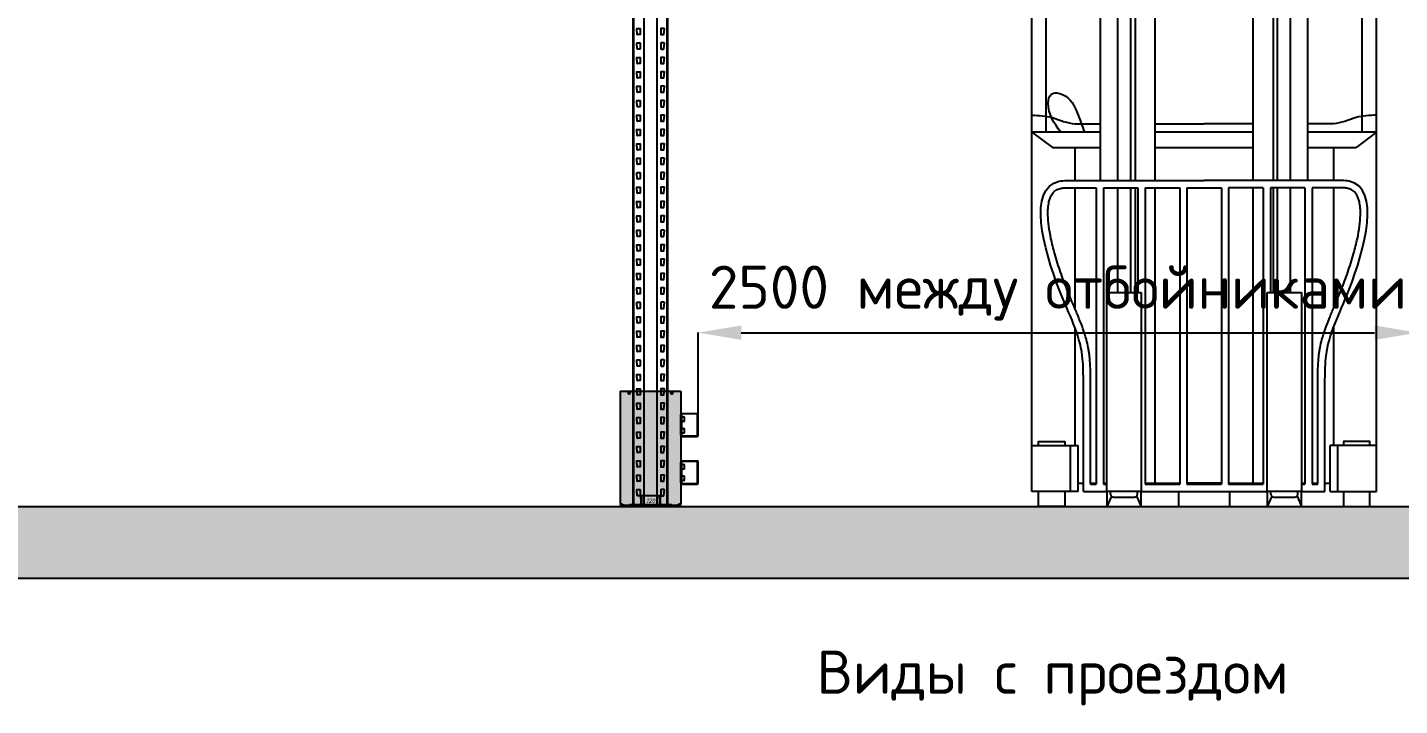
# Model space of a CAD drawing. Header units: millimetres. Extents: x 2140 to 223837, y 2113 to 170313.
# Drawn here: x 202024 to 206791, y 109031 to 111384 of the extents above; entities that cross this region are included whole.
import ezdxf

# ---------------------------------------------------------------- set-up
doc = ezdxf.new("R2010")
doc.units = ezdxf.units.MM
for name, color, linetype in [('0_ANNOT_Dimensions', 7, 'Continuous'), ('2.Стойка', 7, 'Continuous'), ('Сетка def', 7, 'Continuous')]:
    doc.layers.add(name, color=color, linetype=linetype)
doc.layers.add('37.Паллеты', color=32, linetype='Continuous', lineweight=0)
doc.layers.add('_Размеры', color=7, linetype='Continuous', lineweight=9)
doc.styles.get("Standard").update_dxf_attribs({"font": 'isocpeur.ttf'})
doc.styles.add('Курсив', font='isocpeui.ttf')
doc.dimstyles.new('150', dxfattribs={"dimtxt": 150, "dimasz": 150, "dimexe": 1, "dimexo": 10, "dimgap": 40, "dimtad": 1, "dimdec": 0, "dimzin": 0, "dimdsep": 46, "dimtxsty": 'Standard', "dimcen": 0.09, "dimadec": 0, "dimazin": 0, "dimtfac": 1, "dimtdec": 0, "dimtofl": 0, "dimtmove": 0, "dimatfit": 3, "dimfxl": 1, "dimtolj": 1, "dimtzin": 0, "dimarcsym": 0})
doc.dimstyles.new('Рзм блок', dxfattribs={"dimtxt": 40, "dimasz": 80, "dimexe": 0.18, "dimexo": 0, "dimgap": 5, "dimtad": 1, "dimtoh": 1, "dimdec": 0, "dimzin": 0, "dimdsep": 46, "dimtxsty": 'Курсив', "dimblk": 'NONE', "dimcen": 0.09, "dimse1": 1, "dimse2": 1, "dimsd1": 1, "dimsd2": 1, "dimadec": 0, "dimazin": 0, "dimtfac": 1, "dimtdec": 0, "dimtofl": 0, "dimtmove": 0, "dimatfit": 2, "dimldrblk": 'NONE', "dimfxl": 0.18, "dimtolj": 1, "dimtzin": 0, "dimarcsym": 0})

# ---------------------------------------------------------------- blocks, each defined once
blk = doc.blocks.new('*U1210')
at = {"linetype": 'ByBlock', "ltscale": 300}
h = blk.add_hatch(dxfattribs=at)
h.set_pattern_fill('AR-SAND', color=256, scale=50, style=0)
h.set_pattern_definition([(37.5, (-941512.64, 840980.66), (-3.149668, 96.3411885), [0, -76, 0, -85, 0, -81.25]), (7.5, (-941512.64, 840980.66), (88.488835, 141.107303), [0, -41, 0, -68.5, 0, -26.25]), (327.5, (-941574.14, 840980.66), (155.707093, 0.2829527), [0, -25, 0, -90, 0, -117.5]), (317.5, (-941574.14, 840980.66), (150.30633, 43.883778), [0, -12.5, 0, -59, 0, -67.5])])
h.paths.add_polyline_path([(0, 0), (35715.7, 0), (35715.7, -250), (0, -250)])
blk.add_lwpolyline([(0, 0), (35715.7, 0), (35715.7, -250), (0, -250)], close=True, dxfattribs=at)
blk = doc.blocks.new('*D492')
at = {"layer": 'Defpoints', "color": 0, "linetype": 'ByBlock', "transparency": 16777216}
for p in [(-120, 12200), (0, 12200), (0, 0)]:
    blk.add_point(p, dxfattribs=at)
at = {"color": 0, "linetype": 'ByBlock', "transparency": 16777216, "insert": (-132.5, 12150), "char_height": 15, "attachment_point": 5, "rotation": 90, "style": 'Курсив'}
blk.add_mtext('\\A1;12200', dxfattribs=at)
blk = doc.blocks.new('_None')
blk = doc.blocks.new('*D493')
at = {"layer": 'Defpoints', "color": 0, "linetype": 'ByBlock', "transparency": 16777216}
for p in [(-120, 0), (-120, 0), (0, 0)]:
    blk.add_point(p, dxfattribs=at)
at = {"color": 0, "linetype": 'ByBlock', "transparency": 16777216, "insert": (-60, 12.5), "char_height": 15, "attachment_point": 5, "style": 'Курсив'}
blk.add_mtext('\\A1;120', dxfattribs=at)
blk = doc.blocks.new('*U1025')
h = blk.add_hatch(color=0)
h.dxf.hatch_style = 1
h.paths.add_polyline_path([(-105, 400), (-97, 400), (97, 400), (105, 400), (105, 8), (97, 8), (97, 4), (92, 4), (-92, 4), (-97, 4), (-97, 8), (-105, 8)])
h.paths.add_polyline_path([(77.5, 393, 1), (70.5, 393, 1)], flags=16)
h.paths.add_polyline_path([(-70.5, 393, 1), (-77.5, 393, 1)], flags=16)
h.paths.add_polyline_path([(-105, 8), (-101, 8, 0.414214), (-97, 4), (-92, 4), (92, 4), (97, 4, 0.414214), (101, 8), (105, 8, -0.414214), (97, 0), (92, 0), (-92, 0), (-97, 0, -0.414214)])
h = blk.add_hatch(color=0)
h.dxf.hatch_style = 1
h.paths.add_polyline_path([(105, 318.5, -0.414214), (109, 322.5), (161, 322.5, -0.414214), (165, 318.5), (165, 246.5, -0.414214), (161, 242.5), (109, 242.5, -0.414214), (105, 246.5)])
h.paths.add_polyline_path([(107, 246.5, 0.414214), (109, 244.5), (161, 244.5, 0.414214), (163, 246.5), (163, 318.5, 0.414214), (161, 320.5), (109, 320.5, 0.414214), (107, 318.5)], flags=16)
h = blk.add_hatch(color=0)
h.dxf.hatch_style = 1
h.paths.add_polyline_path([(105, 153.5, -0.414214), (109, 157.5), (161, 157.5, -0.414214), (165, 153.5), (165, 81.5, -0.414214), (161, 77.5), (109, 77.5, -0.414214), (105, 81.5)])
h.paths.add_polyline_path([(107, 81.5, 0.414214), (109, 79.5), (161, 79.5, 0.414214), (163, 81.5), (163, 153.5, 0.414214), (161, 155.5), (109, 155.5, 0.414214), (107, 153.5)], flags=16)
at = {"color": 18, "linetype": 'Continuous', "lineweight": 25, "true_color": 0x000000}
for p, q in [((-105, 400), (-97, 400)), ((-105, 400), (-105, 8)), ((-97, 400), (97, 400)), ((97, 400), (105, 400)), ((105, 400), (105, 8)), ((105, 246.5), (105, 318.5)), ((107, 318.5), (107, 246.5)), ((107, 310.5), (116, 310.5)), ((116, 294.5), (107, 294.5)), ((109, 322.5), (161, 322.5)), ((161, 320.5), (109, 320.5)), ((117, 309.5), (117, 302.5)), ((117, 302.5), (117, 295.5)), ((163, 246.5), (163, 318.5)), ((165, 246.5), (165, 318.5)), ((107, 270.5), (116, 270.5)), ((116, 254.5), (107, 254.5)), ((109, 244.5), (161, 244.5)), ((109, 242.5), (161, 242.5)), ((117, 269.5), (117, 262.5)), ((117, 262.5), (117, 255.5)), ((105, 81.5), (105, 153.5)), ((107, 153.5), (107, 81.5)), ((107, 145.5), (116, 145.5)), ((109, 157.5), (161, 157.5)), ((161, 155.5), (109, 155.5)), ((117, 144.5), (117, 130.5)), ((163, 81.5), (163, 153.5)), ((165, 81.5), (165, 153.5)), ((116, 129.5), (107, 129.5)), ((107, 105.5), (116, 105.5)), ((117, 104.5), (117, 97.5)), ((117, 97.5), (117, 90.5)), ((116, 89.5), (107, 89.5)), ((109, 79.5), (161, 79.5)), ((109, 77.5), (161, 77.5)), ((-97, 8), (-105, 8)), ((-97, 4), (-97, 8)), ((-92, 4), (-97, 4)), ((-97, 0), (-92, 0)), ((-92, 4), (92, 4)), ((-92, 0), (92, 0)), ((97, 4), (92, 4)), ((92, 0), (97, 0)), ((97, 8), (97, 4)), ((105, 8), (97, 8))]:
    blk.add_line(p, q, dxfattribs=at)
for centre in [(-74, 393), (74, 393)]:
    blk.add_circle(centre, 3.5, dxfattribs=at)
for centre, radius, start, end in [((109, 318.5), 4, 90, 180), ((109, 318.5), 2, 90, 180), ((116, 309.5), 1, 0, 90), ((116, 295.5), 1, 270, 0), ((161, 318.5), 4, 0, 90), ((161, 318.5), 2, 0, 90), ((109, 246.5), 4, 180, 270), ((109, 246.5), 2, 180, 270), ((116, 269.5), 1, 0, 90), ((116, 255.5), 1, 270, 0), ((161, 246.5), 4, 270, 0), ((161, 246.5), 2, 270, 0), ((109, 153.5), 4, 90, 180), ((109, 153.5), 2, 90, 180), ((116, 144.5), 1, 0, 90), ((161, 153.5), 4, 0, 90), ((161, 153.5), 2, 0, 90), ((116, 130.5), 1, 270, 0), ((116, 104.5), 1, 0, 90), ((109, 81.5), 4, 180, 270), ((109, 81.5), 2, 180, 270), ((116, 90.5), 1, 270, 0), ((161, 81.5), 4, 270, 0), ((161, 81.5), 2, 270, 0), ((-97, 8), 8, 180, 270), ((-97, 8), 4, 180, 270), ((97, 8), 8, 270, 0), ((97, 8), 4, 270, 0)]:
    blk.add_arc(centre, radius, start, end, dxfattribs=at)
blk = doc.blocks.new('Рич')
at = {"color": 0, "linetype": 'ByBlock'}
for p, q in [((215.9, 4140), (405.9, 4140)), ((215.9, 1130.8), (215.9, 4140)), ((275.9, 1130.8), (275.9, 4140)), ((320.9, 1130.8), (320.9, 4140)), ((335.9, 4140), (335.9, 1130.8)), ((405.9, 1130.8), (405.9, 4140)), ((405.9, 4140), (745.6, 4140)), ((745.6, 1130.8), (745.6, 4140)), ((745.6, 4140), (935.6, 4140)), ((815.6, 4140), (815.6, 1130.8)), ((830.6, 1130.8), (830.6, 4140)), ((875.6, 1130.8), (875.6, 4140)), ((935.6, 1130.8), (935.6, 4140)), ((405.9, 3790), (745.6, 3790)), ((405.9, 3540), (745.6, 3540)), ((405.9, 3490), (745.6, 3490)), ((405.9, 3140), (745.6, 3140)), ((405.9, 3090), (745.6, 3090)), ((405.9, 2740), (745.6, 2740)), ((405.9, 2690), (745.6, 2690)), ((-22.9, 1298.2), (-22.9, 2190)), ((-22.9, 2190), (215.9, 2190)), ((405.9, 2190), (745.6, 2190)), ((935.6, 2190), (1174.4, 2190)), ((1174.4, 1298.2), (1174.4, 2190)), ((-22.9, 2090), (215.9, 2090)), ((27.1, 1298.2), (27.1, 2090)), ((405.9, 2090), (745.6, 2090)), ((935.6, 2090), (1174.4, 2090)), ((1124.4, 1298.2), (1124.4, 2090)), ((-22.9, 210.9), (-22.9, 1298.2)), ((215.9, 1298.2), (-22.9, 1298.2)), ((-22.9, 1298.2), (48.4, 1245.4)), ((745.6, 1298.2), (405.9, 1298.2)), ((1174.4, 1298.2), (935.6, 1298.2)), ((1174.4, 1298.2), (1103.2, 1245.4)), ((1174.4, 210.9), (1174.4, 1298.2)), ((48.4, 1245.4), (215.9, 1245.4)), ((126.5, 1245.4), (126.5, 1130.8)), ((405.9, 1245.4), (745.6, 1245.4)), ((935.6, 1245.4), (1103.2, 1245.4)), ((1025, 1245.4), (1025, 1130.8)), ((126.5, 1105.8), (126.5, 687.3)), ((200.8, 1105.8), (200.8, 77)), ((225.8, 1105.8), (225.8, 77)), ((275.9, 742), (275.9, 1105.8)), ((320.9, 742), (320.9, 1105.8)), ((335.9, 1105.8), (335.9, 742)), ((345.8, 1105.8), (345.8, 742)), ((370.8, 1105.8), (370.8, 77)), ((405.9, 80), (405.9, 1105.8)), ((490.8, 1105.8), (490.8, 77)), ((515.8, 1105.8), (515.8, 77)), ((635.8, 1105.8), (635.8, 77)), ((660.8, 1105.8), (660.8, 77)), ((745.6, 80), (745.6, 1105.8)), ((780.8, 1105.8), (780.8, 77)), ((805.8, 1105.8), (805.8, 742)), ((815.6, 1105.8), (815.6, 742)), ((830.6, 742), (830.6, 1105.8)), ((875.6, 742), (875.6, 1105.8)), ((925.8, 1105.8), (925.8, 77)), ((950.8, 1105.8), (950.8, 77)), ((1025, 1105.8), (1025, 687.3)), ((237.3, 52), (237.3, 742)), ((237.3, 742), (357.3, 742)), ((357.3, 742), (357.3, 52)), ((794.3, 52), (794.3, 742)), ((794.3, 742), (914.3, 742)), ((914.3, 742), (914.3, 52)), ((126.5, 621.1), (126.5, 210.9)), ((1025, 621.1), (1025, 210.9)), ((156.1, 52), (156.1, 440.5)), ((181.1, 77), (181.1, 440.5)), ((970.4, 77), (970.4, 440.5)), ((995.4, 52), (995.4, 440.5)), ((-22.9, 52), (-22.9, 210.9)), ((-22.9, 210.9), (138.5, 210.9)), ((111.5, 52), (111.5, 210.9)), ((138.5, 52), (138.5, 210.9)), ((1174.4, 210.9), (1013, 210.9)), ((1013, 52), (1013, 210.9)), ((1040, 52), (1040, 210.9)), ((1174.4, 52), (1174.4, 210.9)), ((138.5, 52), (-22.9, 52)), ((138.5, 80), (156.1, 80)), ((156.1, 52), (237.3, 52)), ((181.1, 80), (200.8, 80)), ((181.1, 77), (200.8, 77)), ((225.8, 80), (237.3, 80)), ((225.8, 77), (237.3, 77)), ((250.3, 42), (250.3, 52)), ((344.2, 42), (344.2, 52)), ((357.3, 52), (794.3, 52)), ((370.8, 80), (490.8, 80)), ((370.8, 77), (490.8, 77)), ((515.8, 80), (635.8, 80)), ((515.8, 77), (635.8, 77)), ((660.8, 80), (780.8, 80)), ((660.8, 77), (780.8, 77)), ((807.3, 42), (807.3, 52)), ((901.2, 42), (901.2, 52)), ((914.3, 80), (925.8, 80)), ((914.3, 77), (925.8, 77)), ((914.3, 52), (995.4, 52)), ((950.8, 80), (970.4, 80)), ((950.8, 77), (970.4, 77)), ((995.4, 80), (1013, 80)), ((1013, 52), (1174.4, 52)), ((253.3, 34.9), (237.3, 0)), ((260.3, 32), (334.2, 32)), ((341.2, 34.9), (357.3, 0)), ((810.3, 34.9), (794.3, 0)), ((817.3, 32), (891.2, 32)), ((898.2, 34.9), (914.3, 0))]:
    blk.add_line(p, q, dxfattribs=at)
for points in [[(215.9, 4140), (185.9, 4140), (185.9, 3890), (215.9, 3890)], [(935.6, 4140), (965.6, 4140), (965.6, 3890), (935.6, 3890)], [(237.3, 0), (357.3, 0), (357.3, 52), (237.3, 52)], [(794.3, 0), (914.3, 0), (914.3, 52), (794.3, 52)]]:
    blk.add_lwpolyline(points, close=True, dxfattribs=at)
for points in [[(0, 210.9), (0, 225.3), (91.6, 225.3), (91.6, 210.9)], [(1151.5, 210.9), (1151.5, 225.3), (1059.9, 225.3), (1059.9, 210.9)], [(91.6, 52), (91.6, 0), (0, 0), (0, 52)], [(486.7, 52), (486.7, -0.1), (664.8, -0.1), (664.8, 52)], [(635.8, 80), (515.8, 80)], [(1059.9, 52), (1059.9, 0), (1151.5, 0), (1151.5, 52)]]:
    blk.add_lwpolyline(points, dxfattribs=at)
for centre, start, end in [((260.3, 42), 180, 270), ((334.2, 42), 270, 0), ((817.3, 42), 180, 270), ((891.2, 42), 270, 0)]:
    blk.add_arc(centre, 10, start, end, dxfattribs=at)
blk.add_spline([(77.3, 1298.2), (34.4, 1400.3), (43.9, 1429.5), (86.2, 1428.5), (135.1, 1365.5), (159.6, 1298.2)], degree=3, dxfattribs=at)
for points, knots in [([(-22.9, 1357.8), (1.1, 1356.7), (52.5, 1354.3), (102.8, 1326.8), (136.6, 1327.6), (147.1, 1327.5), (173.5, 1327.5), (196.7, 1327.6), (215.9, 1327.6)], [0, 0, 0, 0, 71.770096, 153.210632, 163.020083, 172.829417, 184.650976, 242.322276, 242.322276, 242.322276, 242.322276]), ([(1174.4, 1357.8), (1150.4, 1356.7), (1099.1, 1354.3), (1048.7, 1326.8), (1014.9, 1327.6), (1004.4, 1327.5), (978, 1327.5), (954.8, 1327.6), (935.6, 1327.6)], [0, 0, 0, 0, 71.770096, 153.210632, 163.020083, 172.829417, 184.650976, 242.322276, 242.322276, 242.322276, 242.322276]), ([(156.1, 440.5), (155.8, 468.4), (154.6, 579.2), (54.5, 755.9), (-48.1, 1134.9), (111.4, 1130.8), (135.1, 1130.8), (184.9, 1130.8), (231.9, 1130.8), (275.9, 1130.8)], [0, 0, 0, 0, 81.938584, 325.517922, 701.017665, 755.195762, 763.797895, 772.441446, 904.539593, 904.539593, 904.539593, 904.539593]), ([(181.1, 440.8), (181, 452.9), (180.9, 465.2), (180.1, 489.8), (179.5, 502.1), (178.1, 517.3), (177.8, 520.2), (177.1, 525.5), (176.8, 527.9), (176.2, 532.7), (175.8, 535.1), (174.7, 542.3), (173.9, 547), (171.1, 561), (169, 570.1), (163.1, 591.8), (159.2, 604.3), (150.4, 629), (145.6, 641.2), (135.5, 666), (130.2, 678.6), (119.2, 704.4), (113.6, 717.6), (104.9, 738.5), (102, 745.7), (97.2, 757.7), (95.3, 762.5), (91.6, 772.1), (89.7, 777), (84.2, 791.9), (80.5, 802.1), (69.7, 833.2), (62.9, 854.6), (51.8, 894), (47.3, 912), (40.6, 944), (38, 958.3), (34.4, 985.7), (33.3, 998.8), (32.8, 1019.6), (33, 1027.7), (34.2, 1042.9), (35.2, 1050), (37.7, 1061.1), (39, 1065.5), (41.9, 1073.5), (43.5, 1077), (46.8, 1082.8), (48.3, 1085), (51.6, 1089.2), (53.3, 1091), (57, 1094.4), (59, 1095.9), (63.4, 1098.5), (65.7, 1099.7), (71, 1101.8), (73.9, 1102.7), (77.8, 1103.6), (78.5, 1103.7), (79.8, 1103.9), (80.5, 1104.1), (82.7, 1104.4), (84.2, 1104.6), (89.1, 1105.2), (92.8, 1105.4), (100.6, 1105.8), (104.6, 1105.8), (113, 1105.9), (117.3, 1105.9), (123, 1105.8), (124.3, 1105.8), (126.4, 1105.8), (127.3, 1105.8), (128.9, 1105.8), (129.8, 1105.8), (132.3, 1105.8), (133.9, 1105.8), (137.2, 1105.8), (138.8, 1105.8), (143.1, 1105.8), (145.7, 1105.8), (150.9, 1105.8), (153.5, 1105.8), (161.3, 1105.8), (166.5, 1105.8), (181.4, 1105.8), (191.1, 1105.8), (200.8, 1105.8)], [0, 0, 0, 0, 35.604253, 35.604253, 71.208506, 71.208506, 79.66321, 79.66321, 86.778066, 86.778066, 93.892922, 93.892922, 108.122635, 108.122635, 136.58206, 136.58206, 176.758903, 176.758903, 216.935746, 216.935746, 257.112588, 257.112588, 297.289431, 297.289431, 317.751219, 317.751219, 330.670628, 330.670628, 343.590037, 343.590037, 369.428855, 369.428855, 421.106492, 421.106492, 464.340284, 464.340284, 500.335839, 500.335839, 536.331393, 536.331393, 561.642049, 561.642049, 586.952706, 586.952706, 605.850463, 605.850463, 624.748221, 624.748221, 639.887937, 639.887937, 655.027653, 655.027653, 670.167369, 670.167369, 685.307084, 685.307084, 700.4468, 700.4468, 703.416684, 703.416684, 706.386567, 706.386567, 712.326333, 712.326333, 725.071017, 725.071017, 737.815701, 737.815701, 750.560385, 750.560385, 754.346516, 754.346516, 756.815346, 756.815346, 759.284175, 759.284175, 764.221835, 764.221835, 769.159494, 769.159494, 776.969493, 776.969493, 784.779492, 784.779492, 800.399489, 800.399489, 829.404877, 829.404877, 829.404877, 829.404877]), ([(225.8, 1105.8), (239, 1105.8), (252.3, 1105.8), (269, 1105.8), (272.5, 1105.8), (275.9, 1105.8)], [854.388449, 854.388449, 854.388449, 854.388449, 894.119476, 894.119476, 904.541455, 904.541455, 904.541455, 904.541455]), ([(995.4, 440.5), (995.7, 468.4), (996.9, 579.2), (1097.1, 755.9), (1199.6, 1134.9), (1040.1, 1130.8), (1016.4, 1130.8), (966.6, 1130.8), (919.6, 1130.8), (875.6, 1130.8)], [0, 0, 0, 0, 81.938584, 325.517922, 701.017665, 755.195762, 763.797895, 772.441446, 904.539593, 904.539593, 904.539593, 904.539593]), ([(925.8, 1105.8), (912.5, 1105.8), (899.3, 1105.8), (882.5, 1105.8), (879.1, 1105.8), (875.6, 1105.8)], [854.388449, 854.388449, 854.388449, 854.388449, 894.119476, 894.119476, 904.541455, 904.541455, 904.541455, 904.541455]), ([(970.4, 440.8), (970.5, 452.9), (970.7, 465.2), (971.4, 489.8), (972, 502.1), (973.5, 517.3), (973.8, 520.2), (974.4, 525.5), (974.7, 527.9), (975.3, 532.7), (975.7, 535.1), (976.8, 542.3), (977.6, 547), (980.4, 561), (982.5, 570.1), (988.4, 591.8), (992.4, 604.3), (1001.1, 629), (1005.9, 641.2), (1016, 666), (1021.3, 678.6), (1032.3, 704.4), (1037.9, 717.6), (1046.6, 738.5), (1049.5, 745.7), (1054.3, 757.7), (1056.2, 762.5), (1059.9, 772.1), (1061.8, 777), (1067.3, 791.9), (1071, 802.1), (1081.8, 833.2), (1088.6, 854.6), (1099.7, 894), (1104.2, 912), (1111, 944), (1113.5, 958.3), (1117.1, 985.7), (1118.2, 998.8), (1118.7, 1019.6), (1118.5, 1027.7), (1117.3, 1042.9), (1116.3, 1050), (1113.8, 1061.1), (1112.6, 1065.5), (1109.6, 1073.5), (1108, 1077), (1104.8, 1082.8), (1103.2, 1085), (1099.9, 1089.2), (1098.2, 1091), (1094.5, 1094.4), (1092.5, 1095.9), (1088.1, 1098.5), (1085.8, 1099.7), (1080.5, 1101.8), (1077.6, 1102.7), (1073.7, 1103.6), (1073.1, 1103.7), (1071.7, 1103.9), (1071, 1104.1), (1068.9, 1104.4), (1067.3, 1104.6), (1062.4, 1105.2), (1058.7, 1105.4), (1050.9, 1105.8), (1046.9, 1105.8), (1038.5, 1105.9), (1034.2, 1105.9), (1028.5, 1105.8), (1027.2, 1105.8), (1025.1, 1105.8), (1024.2, 1105.8), (1022.6, 1105.8), (1021.7, 1105.8), (1019.2, 1105.8), (1017.6, 1105.8), (1014.3, 1105.8), (1012.7, 1105.8), (1008.5, 1105.8), (1005.8, 1105.8), (1000.6, 1105.8), (998, 1105.8), (990.2, 1105.8), (985, 1105.8), (970.1, 1105.8), (960.4, 1105.8), (950.8, 1105.8)], [0, 0, 0, 0, 35.604253, 35.604253, 71.208506, 71.208506, 79.66321, 79.66321, 86.778066, 86.778066, 93.892922, 93.892922, 108.122635, 108.122635, 136.58206, 136.58206, 176.758903, 176.758903, 216.935746, 216.935746, 257.112588, 257.112588, 297.289431, 297.289431, 317.751219, 317.751219, 330.670628, 330.670628, 343.590037, 343.590037, 369.428855, 369.428855, 421.106492, 421.106492, 464.340284, 464.340284, 500.335839, 500.335839, 536.331393, 536.331393, 561.642049, 561.642049, 586.952706, 586.952706, 605.850463, 605.850463, 624.748221, 624.748221, 639.887937, 639.887937, 655.027653, 655.027653, 670.167369, 670.167369, 685.307084, 685.307084, 700.4468, 700.4468, 703.416684, 703.416684, 706.386567, 706.386567, 712.326333, 712.326333, 725.071017, 725.071017, 737.815701, 737.815701, 750.560385, 750.560385, 754.346516, 754.346516, 756.815346, 756.815346, 759.284175, 759.284175, 764.221835, 764.221835, 769.159494, 769.159494, 776.969493, 776.969493, 784.779492, 784.779492, 800.399489, 800.399489, 829.404877, 829.404877, 829.404877, 829.404877])]:
    blk.add_open_spline(points, degree=3, knots=knots, dxfattribs=at)
for points in [[(405.9, 1327.6), (462.5, 1327.6), (519.1, 1327.6), (575.8, 1327.5)], [(745.6, 1327.6), (689, 1327.6), (632.4, 1327.6), (575.8, 1327.5)], [(275.9, 1130.8), (462.5, 1130.8), (519.2, 1130.8), (575.8, 1130.8)], [(275.9, 1105.8), (301.5, 1105.8), (324.7, 1105.8), (345.8, 1105.8)], [(370.8, 1105.8), (422.9, 1105.8), (460.7, 1105.8), (490.8, 1105.8)], [(515.8, 1105.8), (567.9, 1105.8), (605.7, 1105.8), (635.8, 1105.8)], [(875.6, 1130.8), (689, 1130.8), (632.4, 1130.8), (575.8, 1130.8)], [(575.8, 1105.8), (575.8, 1105.8), (575.8, 1105.8), (575.8, 1105.8)], [(575.8, 1105.8), (575.8, 1105.8), (575.8, 1105.8), (575.8, 1105.8)], [(780.8, 1105.8), (728.6, 1105.8), (690.8, 1105.8), (660.8, 1105.8)], [(875.6, 1105.8), (850, 1105.8), (826.8, 1105.8), (805.8, 1105.8)]]:
    blk.add_open_spline(points, degree=3, dxfattribs=at)
blk = doc.blocks.new('*D1163')
at = {"layer": '0_ANNOT_Dimensions', "color": 0, "lineweight": -2, "transparency": 16777216}
for p, q in [((204353.8, 110015), (204353.8, 110326.2)), ((204503.8, 110325.2), (206703.8, 110325.2)), ((206853.8, 110015), (206853.8, 110326.2))]:
    blk.add_line(p, q, dxfattribs=at)
at = {"layer": '0_ANNOT_Dimensions', "color": 0, "transparency": 16777216}
for points in [[(204503.8, 110350.2), (204503.8, 110300.2), (204353.8, 110325.2)], [(206703.8, 110350.2), (206703.8, 110300.2), (206853.8, 110325.2)]]:
    blk.add_solid(points, dxfattribs=at)
at = {"layer": 'Defpoints', "color": 0, "transparency": 16777216}
for p in [(206853.8, 110325.2), (204353.8, 110005), (206853.8, 110005)]:
    blk.add_point(p, dxfattribs=at)
at = {"layer": '0_ANNOT_Dimensions', "color": 0, "transparency": 16777216, "insert": (205603.8, 110462.7), "char_height": 150, "attachment_point": 5}
blk.add_mtext('\\A1;2500 между отбойниками', dxfattribs=at)
blk = doc.blocks.new('*U491')
at = {"color": 0, "linetype": 'Continuous', "lineweight": 25}
for p, q in [((-133, -3), (-133, 0)), ((-133, 0), (-128, 0)), ((-128, 0), (8, 0)), ((-94, 30), (-91, 30)), ((-94, 20), (-94, 30)), ((-94, 20), (-94, 0)), ((-91, 30), (-91, 20)), ((-88, 30), (-91, 30)), ((-91, 20), (-91, 0)), ((-32, 30), (-88, 30)), ((-29, 30), (-32, 30)), ((-29, 30), (-26, 30)), ((-29, 20), (-29, 30)), ((-29, 20), (-29, 0)), ((-26, 30), (-26, 20)), ((-26, 20), (-26, 0)), ((8, 0), (13, 0)), ((13, 0), (13, -3)), ((-128, -3), (-133, -3)), ((-128, -3), (8, -3)), ((13, -3), (8, -3))]:
    blk.add_line(p, q, dxfattribs=at)
at = {"color": 0, "linetype": 'ByBlock'}
blk.add_lwpolyline([(-133, -3), (13, -3), (13, -7), (-133, -7)], close=True, dxfattribs=at)
at = {"layer": '2.Стойка', "color": 0, "linetype": 'ByBlock'}
for p, q in [((-120, 0), (-120, 12200)), ((-118, 0), (-118, 12200)), ((-82.7, 0), (-82.7, 12200)), ((-37.3, 0), (-37.3, 12200)), ((-2, 0), (-2, 12200)), ((0, 0), (0, 12200)), ((-106.1, 1630.5), (-108, 1650.5)), ((-107.5, 1651), (-96.5, 1651)), ((-96.5, 1630), (-105.6, 1630)), ((-96, 1650.5), (-96, 1630.5)), ((-24, 1650.5), (-24, 1630.5)), ((-12.5, 1651), (-23.5, 1651)), ((-23.5, 1630), (-14.4, 1630)), ((-13.9, 1630.5), (-12, 1650.5)), ((-122, 1615), (-118, 1615)), ((-120, 1620.5), (-118, 1620.5)), ((-120, 1609.5), (-118, 1609.5)), ((-106.1, 1580.5), (-108, 1600.5)), ((-107.5, 1601), (-96.5, 1601)), ((-96.5, 1580), (-105.6, 1580)), ((-96, 1600.5), (-96, 1580.5)), ((-24, 1600.5), (-24, 1580.5)), ((-12.5, 1601), (-23.5, 1601)), ((-23.5, 1580), (-14.4, 1580)), ((-13.9, 1580.5), (-12, 1600.5)), ((0, 1620.5), (-2, 1620.5)), ((2, 1615), (-2, 1615)), ((0, 1609.5), (-2, 1609.5)), ((-122, 1565), (-118, 1565)), ((-120, 1570.5), (-118, 1570.5)), ((-120, 1559.5), (-118, 1559.5)), ((-106.1, 1530.5), (-108, 1550.5)), ((-107.5, 1551), (-96.5, 1551)), ((-96.5, 1530), (-105.6, 1530)), ((-96, 1550.5), (-96, 1530.5)), ((-24, 1550.5), (-24, 1530.5)), ((-12.5, 1551), (-23.5, 1551)), ((-23.5, 1530), (-14.4, 1530)), ((-13.9, 1530.5), (-12, 1550.5)), ((0, 1570.5), (-2, 1570.5)), ((2, 1565), (-2, 1565)), ((0, 1559.5), (-2, 1559.5)), ((-122, 1515), (-118, 1515)), ((-120, 1520.5), (-118, 1520.5)), ((-120, 1509.5), (-118, 1509.5)), ((-106.1, 1480.5), (-108, 1500.5)), ((-107.5, 1501), (-96.5, 1501)), ((-96.5, 1480), (-105.6, 1480)), ((-96, 1500.5), (-96, 1480.5)), ((-24, 1500.5), (-24, 1480.5)), ((-12.5, 1501), (-23.5, 1501)), ((-23.5, 1480), (-14.4, 1480)), ((-13.9, 1480.5), (-12, 1500.5)), ((0, 1520.5), (-2, 1520.5)), ((2, 1515), (-2, 1515)), ((0, 1509.5), (-2, 1509.5)), ((-122, 1465), (-118, 1465)), ((-120, 1470.5), (-118, 1470.5)), ((-120, 1459.5), (-118, 1459.5)), ((-106.1, 1430.5), (-108, 1450.5)), ((-107.5, 1451), (-96.5, 1451)), ((-96.5, 1430), (-105.6, 1430)), ((-96, 1450.5), (-96, 1430.5)), ((-24, 1450.5), (-24, 1430.5)), ((-12.5, 1451), (-23.5, 1451)), ((-23.5, 1430), (-14.4, 1430)), ((-13.9, 1430.5), (-12, 1450.5)), ((0, 1470.5), (-2, 1470.5)), ((2, 1465), (-2, 1465)), ((0, 1459.5), (-2, 1459.5)), ((-122, 1415), (-118, 1415)), ((-120, 1420.5), (-118, 1420.5)), ((-120, 1409.5), (-118, 1409.5)), ((-106.1, 1380.5), (-108, 1400.5)), ((-107.5, 1401), (-96.5, 1401)), ((-96, 1400.5), (-96, 1380.5)), ((-24, 1400.5), (-24, 1380.5)), ((-12.5, 1401), (-23.5, 1401)), ((-13.9, 1380.5), (-12, 1400.5)), ((0, 1420.5), (-2, 1420.5)), ((2, 1415), (-2, 1415)), ((0, 1409.5), (-2, 1409.5)), ((-122, 1365), (-118, 1365)), ((-120, 1370.5), (-118, 1370.5)), ((-120, 1359.5), (-118, 1359.5)), ((-106.1, 1330.5), (-108, 1350.5)), ((-107.5, 1351), (-96.5, 1351)), ((-96.5, 1380), (-105.6, 1380)), ((-96, 1350.5), (-96, 1330.5)), ((-24, 1350.5), (-24, 1330.5)), ((-23.5, 1380), (-14.4, 1380)), ((-12.5, 1351), (-23.5, 1351)), ((-13.9, 1330.5), (-12, 1350.5)), ((0, 1370.5), (-2, 1370.5)), ((2, 1365), (-2, 1365)), ((0, 1359.5), (-2, 1359.5)), ((-122, 1315), (-118, 1315)), ((-120, 1320.5), (-118, 1320.5)), ((-120, 1309.5), (-118, 1309.5)), ((-106.1, 1280.5), (-108, 1300.5)), ((-107.5, 1301), (-96.5, 1301)), ((-96.5, 1330), (-105.6, 1330)), ((-96, 1300.5), (-96, 1280.5)), ((-24, 1300.5), (-24, 1280.5)), ((-23.5, 1330), (-14.4, 1330)), ((-12.5, 1301), (-23.5, 1301)), ((-13.9, 1280.5), (-12, 1300.5)), ((0, 1320.5), (-2, 1320.5)), ((2, 1315), (-2, 1315)), ((0, 1309.5), (-2, 1309.5)), ((-122, 1265), (-118, 1265)), ((-120, 1270.5), (-118, 1270.5)), ((-120, 1259.5), (-118, 1259.5)), ((-106.1, 1230.5), (-108, 1250.5)), ((-107.5, 1251), (-96.5, 1251)), ((-96.5, 1280), (-105.6, 1280)), ((-96, 1250.5), (-96, 1230.5)), ((-24, 1250.5), (-24, 1230.5)), ((-23.5, 1280), (-14.4, 1280)), ((-12.5, 1251), (-23.5, 1251)), ((-13.9, 1230.5), (-12, 1250.5)), ((0, 1270.5), (-2, 1270.5)), ((2, 1265), (-2, 1265)), ((0, 1259.5), (-2, 1259.5)), ((-122, 1215), (-118, 1215)), ((-120, 1220.5), (-118, 1220.5)), ((-120, 1209.5), (-118, 1209.5)), ((-106.1, 1180.5), (-108, 1200.5)), ((-107.5, 1201), (-96.5, 1201)), ((-96.5, 1230), (-105.6, 1230)), ((-96, 1200.5), (-96, 1180.5)), ((-24, 1200.5), (-24, 1180.5)), ((-23.5, 1230), (-14.4, 1230)), ((-12.5, 1201), (-23.5, 1201)), ((-13.9, 1180.5), (-12, 1200.5)), ((0, 1220.5), (-2, 1220.5)), ((2, 1215), (-2, 1215)), ((0, 1209.5), (-2, 1209.5)), ((-122, 1165), (-118, 1165)), ((-120, 1170.5), (-118, 1170.5)), ((-120, 1159.5), (-118, 1159.5)), ((-106.1, 1130.5), (-108, 1150.5)), ((-107.5, 1151), (-96.5, 1151)), ((-96.5, 1180), (-105.6, 1180)), ((-96, 1150.5), (-96, 1130.5)), ((-24, 1150.5), (-24, 1130.5)), ((-23.5, 1180), (-14.4, 1180)), ((-12.5, 1151), (-23.5, 1151)), ((-13.9, 1130.5), (-12, 1150.5)), ((0, 1170.5), (-2, 1170.5)), ((2, 1165), (-2, 1165)), ((0, 1159.5), (-2, 1159.5)), ((-122, 1115), (-118, 1115)), ((-120, 1120.5), (-118, 1120.5)), ((-120, 1109.5), (-118, 1109.5)), ((-106.1, 1080.5), (-108, 1100.5)), ((-107.5, 1101), (-96.5, 1101)), ((-96.5, 1130), (-105.6, 1130)), ((-96, 1100.5), (-96, 1080.5)), ((-24, 1100.5), (-24, 1080.5)), ((-23.5, 1130), (-14.4, 1130)), ((-12.5, 1101), (-23.5, 1101)), ((-13.9, 1080.5), (-12, 1100.5)), ((0, 1120.5), (-2, 1120.5)), ((2, 1115), (-2, 1115)), ((0, 1109.5), (-2, 1109.5)), ((-122, 1065), (-118, 1065)), ((-120, 1070.5), (-118, 1070.5)), ((-120, 1059.5), (-118, 1059.5)), ((-106.1, 1030.5), (-108, 1050.5)), ((-107.5, 1051), (-96.5, 1051)), ((-96.5, 1080), (-105.6, 1080)), ((-96, 1050.5), (-96, 1030.5)), ((-24, 1050.5), (-24, 1030.5)), ((-23.5, 1080), (-14.4, 1080)), ((-12.5, 1051), (-23.5, 1051)), ((-13.9, 1030.5), (-12, 1050.5)), ((0, 1070.5), (-2, 1070.5)), ((2, 1065), (-2, 1065)), ((0, 1059.5), (-2, 1059.5)), ((-122, 1015), (-118, 1015)), ((-120, 1020.5), (-118, 1020.5)), ((-120, 1009.5), (-118, 1009.5)), ((-107.5, 1001), (-96.5, 1001)), ((-96.5, 1030), (-105.6, 1030)), ((-23.5, 1030), (-14.4, 1030)), ((-12.5, 1001), (-23.5, 1001)), ((0, 1020.5), (-2, 1020.5)), ((2, 1015), (-2, 1015)), ((0, 1009.5), (-2, 1009.5)), ((-122, 965), (-118, 965)), ((-120, 970.5), (-118, 970.5)), ((-120, 959.5), (-118, 959.5)), ((-106.1, 980.5), (-108, 1000.5)), ((-96.5, 980), (-105.6, 980)), ((-96, 1000.5), (-96, 980.5)), ((-24, 1000.5), (-24, 980.5)), ((-23.5, 980), (-14.4, 980)), ((-13.9, 980.5), (-12, 1000.5)), ((0, 970.5), (-2, 970.5)), ((2, 965), (-2, 965)), ((0, 959.5), (-2, 959.5)), ((-122, 915), (-118, 915)), ((-120, 920.5), (-118, 920.5)), ((-120, 909.5), (-118, 909.5)), ((-106.1, 930.5), (-108, 950.5)), ((-107.5, 951), (-96.5, 951)), ((-96.5, 930), (-105.6, 930)), ((-96, 950.5), (-96, 930.5)), ((-24, 950.5), (-24, 930.5)), ((-12.5, 951), (-23.5, 951)), ((-23.5, 930), (-14.4, 930)), ((-13.9, 930.5), (-12, 950.5)), ((0, 920.5), (-2, 920.5)), ((2, 915), (-2, 915)), ((0, 909.5), (-2, 909.5)), ((-122, 865), (-118, 865)), ((-120, 870.5), (-118, 870.5)), ((-120, 859.5), (-118, 859.5)), ((-106.1, 880.5), (-108, 900.5)), ((-107.5, 901), (-96.5, 901)), ((-96.5, 880), (-105.6, 880)), ((-96, 900.5), (-96, 880.5)), ((-24, 900.5), (-24, 880.5)), ((-12.5, 901), (-23.5, 901)), ((-23.5, 880), (-14.4, 880)), ((-13.9, 880.5), (-12, 900.5)), ((0, 870.5), (-2, 870.5)), ((2, 865), (-2, 865)), ((0, 859.5), (-2, 859.5)), ((-122, 815), (-118, 815)), ((-120, 820.5), (-118, 820.5)), ((-106.1, 830.5), (-108, 850.5)), ((-107.5, 851), (-96.5, 851)), ((-96.5, 830), (-105.6, 830)), ((-96, 850.5), (-96, 830.5)), ((-24, 850.5), (-24, 830.5)), ((-12.5, 851), (-23.5, 851)), ((-23.5, 830), (-14.4, 830)), ((-13.9, 830.5), (-12, 850.5)), ((0, 820.5), (-2, 820.5)), ((2, 815), (-2, 815)), ((-122, 765), (-118, 765)), ((-120, 809.5), (-118, 809.5)), ((-120, 770.5), (-118, 770.5)), ((-106.1, 780.5), (-108, 800.5)), ((-107.5, 801), (-96.5, 801)), ((-96.5, 780), (-105.6, 780)), ((-96, 800.5), (-96, 780.5)), ((-24, 800.5), (-24, 780.5)), ((-12.5, 801), (-23.5, 801)), ((-23.5, 780), (-14.4, 780)), ((-13.9, 780.5), (-12, 800.5)), ((0, 809.5), (-2, 809.5)), ((0, 770.5), (-2, 770.5)), ((2, 765), (-2, 765)), ((-122, 715), (-118, 715)), ((-120, 759.5), (-118, 759.5)), ((-120, 720.5), (-118, 720.5)), ((-106.1, 730.5), (-108, 750.5)), ((-107.5, 751), (-96.5, 751)), ((-96.5, 730), (-105.6, 730)), ((-96, 750.5), (-96, 730.5)), ((-24, 750.5), (-24, 730.5)), ((-12.5, 751), (-23.5, 751)), ((-23.5, 730), (-14.4, 730)), ((-13.9, 730.5), (-12, 750.5)), ((0, 759.5), (-2, 759.5)), ((0, 720.5), (-2, 720.5)), ((2, 715), (-2, 715)), ((-120, 709.5), (-118, 709.5)), ((-120, 670.5), (-118, 670.5)), ((-106.1, 680.5), (-108, 700.5)), ((-107.5, 701), (-96.5, 701)), ((-96.5, 680), (-105.6, 680)), ((-96, 700.5), (-96, 680.5)), ((-24, 700.5), (-24, 680.5)), ((-12.5, 701), (-23.5, 701)), ((-23.5, 680), (-14.4, 680)), ((-13.9, 680.5), (-12, 700.5)), ((0, 709.5), (-2, 709.5)), ((0, 670.5), (-2, 670.5)), ((-122, 665), (-118, 665)), ((-120, 659.5), (-118, 659.5)), ((-120, 620.5), (-118, 620.5)), ((-106.1, 630.5), (-108, 650.5)), ((-107.5, 651), (-96.5, 651)), ((-96.5, 630), (-105.6, 630)), ((-96, 650.5), (-96, 630.5)), ((-24, 650.5), (-24, 630.5)), ((-12.5, 651), (-23.5, 651)), ((-23.5, 630), (-14.4, 630)), ((-13.9, 630.5), (-12, 650.5)), ((2, 665), (-2, 665)), ((0, 659.5), (-2, 659.5)), ((0, 620.5), (-2, 620.5)), ((-122, 615), (-118, 615)), ((-120, 609.5), (-118, 609.5)), ((-106.1, 580.5), (-108, 600.5)), ((-107.5, 601), (-96.5, 601)), ((-96.5, 580), (-105.6, 580)), ((-96, 600.5), (-96, 580.5)), ((-24, 600.5), (-24, 580.5)), ((-12.5, 601), (-23.5, 601)), ((-23.5, 580), (-14.4, 580)), ((-13.9, 580.5), (-12, 600.5)), ((2, 615), (-2, 615)), ((0, 609.5), (-2, 609.5)), ((-122, 565), (-118, 565)), ((-120, 570.5), (-118, 570.5)), ((-120, 559.5), (-118, 559.5)), ((-106.1, 530.5), (-108, 550.5)), ((-107.5, 551), (-96.5, 551)), ((-96.5, 530), (-105.6, 530)), ((-96, 550.5), (-96, 530.5)), ((-24, 550.5), (-24, 530.5)), ((-12.5, 551), (-23.5, 551)), ((-23.5, 530), (-14.4, 530)), ((-13.9, 530.5), (-12, 550.5)), ((0, 570.5), (-2, 570.5)), ((2, 565), (-2, 565)), ((0, 559.5), (-2, 559.5)), ((-122, 515), (-118, 515)), ((-120, 520.5), (-118, 520.5)), ((-120, 509.5), (-118, 509.5)), ((-106.1, 480.5), (-108, 500.5)), ((-107.5, 501), (-96.5, 501)), ((-96.5, 480), (-105.6, 480)), ((-96, 500.5), (-96, 480.5)), ((-24, 500.5), (-24, 480.5)), ((-12.5, 501), (-23.5, 501)), ((-23.5, 480), (-14.4, 480)), ((-13.9, 480.5), (-12, 500.5)), ((0, 520.5), (-2, 520.5)), ((2, 515), (-2, 515)), ((0, 509.5), (-2, 509.5)), ((-122, 465), (-118, 465)), ((-120, 470.5), (-118, 470.5)), ((-120, 459.5), (-118, 459.5)), ((-106.1, 430.5), (-108, 450.5)), ((-107.5, 451), (-96.5, 451)), ((-96.5, 430), (-105.6, 430)), ((-96, 450.5), (-96, 430.5)), ((-24, 450.5), (-24, 430.5)), ((-12.5, 451), (-23.5, 451)), ((-23.5, 430), (-14.4, 430)), ((-13.9, 430.5), (-12, 450.5)), ((0, 470.5), (-2, 470.5)), ((2, 465), (-2, 465)), ((0, 459.5), (-2, 459.5)), ((-122, 415), (-118, 415)), ((-120, 420.5), (-118, 420.5)), ((-120, 409.5), (-118, 409.5)), ((-106.1, 380.5), (-108, 400.5)), ((-107.5, 401), (-96.5, 401)), ((-96, 400.5), (-96, 380.5)), ((-24, 400.5), (-24, 380.5)), ((-12.5, 401), (-23.5, 401)), ((-13.9, 380.5), (-12, 400.5)), ((0, 420.5), (-2, 420.5)), ((2, 415), (-2, 415)), ((0, 409.5), (-2, 409.5)), ((-122, 365), (-118, 365)), ((-120, 370.5), (-118, 370.5)), ((-120, 359.5), (-118, 359.5)), ((-106.1, 330.5), (-108, 350.5)), ((-107.5, 351), (-96.5, 351)), ((-96.5, 380), (-105.6, 380)), ((-96, 350.5), (-96, 330.5)), ((-24, 350.5), (-24, 330.5)), ((-23.5, 380), (-14.4, 380)), ((-12.5, 351), (-23.5, 351)), ((-13.9, 330.5), (-12, 350.5)), ((0, 370.5), (-2, 370.5)), ((2, 365), (-2, 365)), ((0, 359.5), (-2, 359.5)), ((-122, 315), (-118, 315)), ((-120, 320.5), (-118, 320.5)), ((-120, 309.5), (-118, 309.5)), ((-106.1, 280.5), (-108, 300.5)), ((-107.5, 301), (-96.5, 301)), ((-96.5, 330), (-105.6, 330)), ((-96, 300.5), (-96, 280.5)), ((-24, 300.5), (-24, 280.5)), ((-23.5, 330), (-14.4, 330)), ((-12.5, 301), (-23.5, 301)), ((-13.9, 280.5), (-12, 300.5)), ((0, 320.5), (-2, 320.5)), ((2, 315), (-2, 315)), ((0, 309.5), (-2, 309.5)), ((-122, 265), (-118, 265)), ((-120, 270.5), (-118, 270.5)), ((-120, 259.5), (-118, 259.5)), ((-106.1, 230.5), (-108, 250.5)), ((-107.5, 251), (-96.5, 251)), ((-96.5, 280), (-105.6, 280)), ((-96, 250.5), (-96, 230.5)), ((-24, 250.5), (-24, 230.5)), ((-23.5, 280), (-14.4, 280)), ((-12.5, 251), (-23.5, 251)), ((-13.9, 230.5), (-12, 250.5)), ((0, 270.5), (-2, 270.5)), ((2, 265), (-2, 265)), ((0, 259.5), (-2, 259.5)), ((-122, 215), (-118, 215)), ((-120, 220.5), (-118, 220.5)), ((-120, 209.5), (-118, 209.5)), ((-106.1, 180.5), (-108, 200.5)), ((-107.5, 201), (-96.5, 201)), ((-96.5, 230), (-105.6, 230)), ((-96, 200.5), (-96, 180.5)), ((-24, 200.5), (-24, 180.5)), ((-23.5, 230), (-14.4, 230)), ((-12.5, 201), (-23.5, 201)), ((-13.9, 180.5), (-12, 200.5)), ((0, 220.5), (-2, 220.5)), ((2, 215), (-2, 215)), ((0, 209.5), (-2, 209.5)), ((-122, 165), (-118, 165)), ((-120, 170.5), (-118, 170.5)), ((-120, 159.5), (-118, 159.5)), ((-106.1, 130.5), (-108, 150.5)), ((-107.5, 151), (-96.5, 151)), ((-96.5, 180), (-105.6, 180)), ((-96, 150.5), (-96, 130.5)), ((-24, 150.5), (-24, 130.5)), ((-23.5, 180), (-14.4, 180)), ((-12.5, 151), (-23.5, 151)), ((-13.9, 130.5), (-12, 150.5)), ((0, 170.5), (-2, 170.5)), ((2, 165), (-2, 165)), ((0, 159.5), (-2, 159.5)), ((-122, 115), (-118, 115)), ((-120, 120.5), (-118, 120.5)), ((-120, 109.5), (-118, 109.5)), ((-106.1, 80.5), (-108, 100.5)), ((-107.5, 101), (-96.5, 101)), ((-96.5, 130), (-105.6, 130)), ((-96, 100.5), (-96, 80.5)), ((-24, 100.5), (-24, 80.5)), ((-23.5, 130), (-14.4, 130)), ((-12.5, 101), (-23.5, 101)), ((-13.9, 80.5), (-12, 100.5)), ((0, 120.5), (-2, 120.5)), ((2, 115), (-2, 115)), ((0, 109.5), (-2, 109.5)), ((-122, 65), (-118, 65)), ((-120, 70.5), (-118, 70.5)), ((-120, 59.5), (-118, 59.5)), ((-106.1, 30.5), (-108, 50.5)), ((-107.5, 51), (-96.5, 51)), ((-96.5, 80), (-105.6, 80)), ((-96, 50.5), (-96, 30.5)), ((-24, 50.5), (-24, 30.5)), ((-23.5, 80), (-14.4, 80)), ((-12.5, 51), (-23.5, 51)), ((-13.9, 30.5), (-12, 50.5)), ((0, 70.5), (-2, 70.5)), ((2, 65), (-2, 65)), ((0, 59.5), (-2, 59.5)), ((-122, 15), (-118, 15)), ((-120, 20.5), (-118, 20.5)), ((-120, 9.5), (-118, 9.5)), ((-96.5, 30), (-105.6, 30)), ((-23.5, 30), (-14.4, 30)), ((0, 20.5), (-2, 20.5)), ((2, 15), (-2, 15)), ((0, 9.5), (-2, 9.5))]:
    blk.add_line(p, q, dxfattribs=at)
for centre, start, end in [((-107.5, 1650.5), 90, 185.4403), ((-105.6, 1630.5), 185.4403, 270), ((-96.5, 1650.5), 0, 90), ((-96.5, 1630.5), 270, 0), ((-23.5, 1650.5), 90, 180), ((-23.5, 1630.5), 180, 270), ((-14.4, 1630.5), 270, 354.5597), ((-12.5, 1650.5), 354.5597, 90), ((-107.5, 1600.5), 90, 185.4403), ((-105.6, 1580.5), 185.4403, 270), ((-96.5, 1600.5), 0, 90), ((-96.5, 1580.5), 270, 0), ((-23.5, 1600.5), 90, 180), ((-23.5, 1580.5), 180, 270), ((-14.4, 1580.5), 270, 354.5597), ((-12.5, 1600.5), 354.5597, 90), ((-107.5, 1550.5), 90, 185.4403), ((-105.6, 1530.5), 185.4403, 270), ((-96.5, 1550.5), 0, 90), ((-96.5, 1530.5), 270, 0), ((-23.5, 1550.5), 90, 180), ((-23.5, 1530.5), 180, 270), ((-14.4, 1530.5), 270, 354.5597), ((-12.5, 1550.5), 354.5597, 90), ((-107.5, 1500.5), 90, 185.4403), ((-105.6, 1480.5), 185.4403, 270), ((-96.5, 1500.5), 0, 90), ((-96.5, 1480.5), 270, 0), ((-23.5, 1500.5), 90, 180), ((-23.5, 1480.5), 180, 270), ((-14.4, 1480.5), 270, 354.5597), ((-12.5, 1500.5), 354.5597, 90), ((-107.5, 1450.5), 90, 185.4403), ((-105.6, 1430.5), 185.4403, 270), ((-96.5, 1450.5), 0, 90), ((-96.5, 1430.5), 270, 0), ((-23.5, 1450.5), 90, 180), ((-23.5, 1430.5), 180, 270), ((-14.4, 1430.5), 270, 354.5597), ((-12.5, 1450.5), 354.5597, 90), ((-107.5, 1400.5), 90, 185.4403), ((-96.5, 1400.5), 0, 90), ((-23.5, 1400.5), 90, 180), ((-12.5, 1400.5), 354.5597, 90), ((-107.5, 1350.5), 90, 185.4403), ((-105.6, 1380.5), 185.4403, 270), ((-96.5, 1380.5), 270, 0), ((-96.5, 1350.5), 0, 90), ((-23.5, 1380.5), 180, 270), ((-23.5, 1350.5), 90, 180), ((-14.4, 1380.5), 270, 354.5597), ((-12.5, 1350.5), 354.5597, 90), ((-107.5, 1300.5), 90, 185.4403), ((-105.6, 1330.5), 185.4403, 270), ((-96.5, 1330.5), 270, 0), ((-96.5, 1300.5), 0, 90), ((-23.5, 1330.5), 180, 270), ((-23.5, 1300.5), 90, 180), ((-14.4, 1330.5), 270, 354.5597), ((-12.5, 1300.5), 354.5597, 90), ((-107.5, 1250.5), 90, 185.4403), ((-105.6, 1280.5), 185.4403, 270), ((-96.5, 1280.5), 270, 0), ((-96.5, 1250.5), 0, 90), ((-23.5, 1280.5), 180, 270), ((-23.5, 1250.5), 90, 180), ((-14.4, 1280.5), 270, 354.5597), ((-12.5, 1250.5), 354.5597, 90), ((-107.5, 1200.5), 90, 185.4403), ((-105.6, 1230.5), 185.4403, 270), ((-96.5, 1230.5), 270, 0), ((-96.5, 1200.5), 0, 90), ((-23.5, 1230.5), 180, 270), ((-23.5, 1200.5), 90, 180), ((-14.4, 1230.5), 270, 354.5597), ((-12.5, 1200.5), 354.5597, 90), ((-107.5, 1150.5), 90, 185.4403), ((-105.6, 1180.5), 185.4403, 270), ((-96.5, 1180.5), 270, 0), ((-96.5, 1150.5), 0, 90), ((-23.5, 1180.5), 180, 270), ((-23.5, 1150.5), 90, 180), ((-14.4, 1180.5), 270, 354.5597), ((-12.5, 1150.5), 354.5597, 90), ((-107.5, 1100.5), 90, 185.4403), ((-105.6, 1130.5), 185.4403, 270), ((-96.5, 1130.5), 270, 0), ((-96.5, 1100.5), 0, 90), ((-23.5, 1130.5), 180, 270), ((-23.5, 1100.5), 90, 180), ((-14.4, 1130.5), 270, 354.5597), ((-12.5, 1100.5), 354.5597, 90), ((-107.5, 1050.5), 90, 185.4403), ((-105.6, 1080.5), 185.4403, 270), ((-96.5, 1080.5), 270, 0), ((-96.5, 1050.5), 0, 90), ((-23.5, 1080.5), 180, 270), ((-23.5, 1050.5), 90, 180), ((-14.4, 1080.5), 270, 354.5597), ((-12.5, 1050.5), 354.5597, 90), ((-107.5, 1000.5), 90, 185.4403), ((-105.6, 1030.5), 185.4403, 270), ((-96.5, 1030.5), 270, 0), ((-96.5, 1000.5), 0, 90), ((-23.5, 1030.5), 180, 270), ((-23.5, 1000.5), 90, 180), ((-14.4, 1030.5), 270, 354.5597), ((-12.5, 1000.5), 354.5597, 90), ((-105.6, 980.5), 185.4403, 270), ((-96.5, 980.5), 270, 0), ((-23.5, 980.5), 180, 270), ((-14.4, 980.5), 270, 354.5597), ((-107.5, 950.5), 90, 185.4403), ((-105.6, 930.5), 185.4403, 270), ((-96.5, 950.5), 0, 90), ((-96.5, 930.5), 270, 0), ((-23.5, 950.5), 90, 180), ((-23.5, 930.5), 180, 270), ((-14.4, 930.5), 270, 354.5597), ((-12.5, 950.5), 354.5597, 90), ((-107.5, 900.5), 90, 185.4403), ((-105.6, 880.5), 185.4403, 270), ((-96.5, 900.5), 0, 90), ((-96.5, 880.5), 270, 0), ((-23.5, 900.5), 90, 180), ((-23.5, 880.5), 180, 270), ((-14.4, 880.5), 270, 354.5597), ((-12.5, 900.5), 354.5597, 90), ((-107.5, 850.5), 90, 185.4403), ((-105.6, 830.5), 185.4403, 270), ((-96.5, 850.5), 0, 90), ((-96.5, 830.5), 270, 0), ((-23.5, 850.5), 90, 180), ((-23.5, 830.5), 180, 270), ((-14.4, 830.5), 270, 354.5597), ((-12.5, 850.5), 354.5597, 90), ((-107.5, 800.5), 90, 185.4403), ((-105.6, 780.5), 185.4403, 270), ((-96.5, 800.5), 0, 90), ((-96.5, 780.5), 270, 0), ((-23.5, 800.5), 90, 180), ((-23.5, 780.5), 180, 270), ((-14.4, 780.5), 270, 354.5597), ((-12.5, 800.5), 354.5597, 90), ((-107.5, 750.5), 90, 185.4403), ((-105.6, 730.5), 185.4403, 270), ((-96.5, 750.5), 0, 90), ((-96.5, 730.5), 270, 0), ((-23.5, 750.5), 90, 180), ((-23.5, 730.5), 180, 270), ((-14.4, 730.5), 270, 354.5597), ((-12.5, 750.5), 354.5597, 90), ((-107.5, 700.5), 90, 185.4403), ((-105.6, 680.5), 185.4403, 270), ((-96.5, 700.5), 0, 90), ((-96.5, 680.5), 270, 0), ((-23.5, 700.5), 90, 180), ((-23.5, 680.5), 180, 270), ((-14.4, 680.5), 270, 354.5597), ((-12.5, 700.5), 354.5597, 90), ((-107.5, 650.5), 90, 185.4403), ((-105.6, 630.5), 185.4403, 270), ((-96.5, 650.5), 0, 90), ((-96.5, 630.5), 270, 0), ((-23.5, 650.5), 90, 180), ((-23.5, 630.5), 180, 270), ((-14.4, 630.5), 270, 354.5597), ((-12.5, 650.5), 354.5597, 90), ((-107.5, 600.5), 90, 185.4403), ((-105.6, 580.5), 185.4403, 270), ((-96.5, 600.5), 0, 90), ((-96.5, 580.5), 270, 0), ((-23.5, 600.5), 90, 180), ((-23.5, 580.5), 180, 270), ((-14.4, 580.5), 270, 354.5597), ((-12.5, 600.5), 354.5597, 90), ((-107.5, 550.5), 90, 185.4403), ((-105.6, 530.5), 185.4403, 270), ((-96.5, 550.5), 0, 90), ((-96.5, 530.5), 270, 0), ((-23.5, 550.5), 90, 180), ((-23.5, 530.5), 180, 270), ((-14.4, 530.5), 270, 354.5597), ((-12.5, 550.5), 354.5597, 90), ((-107.5, 500.5), 90, 185.4403), ((-105.6, 480.5), 185.4403, 270), ((-96.5, 500.5), 0, 90), ((-96.5, 480.5), 270, 0), ((-23.5, 500.5), 90, 180), ((-23.5, 480.5), 180, 270), ((-14.4, 480.5), 270, 354.5597), ((-12.5, 500.5), 354.5597, 90), ((-107.5, 450.5), 90, 185.4403), ((-105.6, 430.5), 185.4403, 270), ((-96.5, 450.5), 0, 90), ((-96.5, 430.5), 270, 0), ((-23.5, 450.5), 90, 180), ((-23.5, 430.5), 180, 270), ((-14.4, 430.5), 270, 354.5597), ((-12.5, 450.5), 354.5597, 90), ((-107.5, 400.5), 90, 185.4403), ((-96.5, 400.5), 0, 90), ((-23.5, 400.5), 90, 180), ((-12.5, 400.5), 354.5597, 90), ((-107.5, 350.5), 90, 185.4403), ((-105.6, 380.5), 185.4403, 270), ((-96.5, 380.5), 270, 0), ((-96.5, 350.5), 0, 90), ((-23.5, 380.5), 180, 270), ((-23.5, 350.5), 90, 180), ((-14.4, 380.5), 270, 354.5597), ((-12.5, 350.5), 354.5597, 90), ((-107.5, 300.5), 90, 185.4403), ((-105.6, 330.5), 185.4403, 270), ((-96.5, 330.5), 270, 0), ((-96.5, 300.5), 0, 90), ((-23.5, 330.5), 180, 270), ((-23.5, 300.5), 90, 180), ((-14.4, 330.5), 270, 354.5597), ((-12.5, 300.5), 354.5597, 90), ((-107.5, 250.5), 90, 185.4403), ((-105.6, 280.5), 185.4403, 270), ((-96.5, 280.5), 270, 0), ((-96.5, 250.5), 0, 90), ((-23.5, 280.5), 180, 270), ((-23.5, 250.5), 90, 180), ((-14.4, 280.5), 270, 354.5597), ((-12.5, 250.5), 354.5597, 90), ((-107.5, 200.5), 90, 185.4403), ((-105.6, 230.5), 185.4403, 270), ((-96.5, 230.5), 270, 0), ((-96.5, 200.5), 0, 90), ((-23.5, 230.5), 180, 270), ((-23.5, 200.5), 90, 180), ((-14.4, 230.5), 270, 354.5597), ((-12.5, 200.5), 354.5597, 90), ((-107.5, 150.5), 90, 185.4403), ((-105.6, 180.5), 185.4403, 270), ((-96.5, 180.5), 270, 0), ((-96.5, 150.5), 0, 90), ((-23.5, 180.5), 180, 270), ((-23.5, 150.5), 90, 180), ((-14.4, 180.5), 270, 354.5597), ((-12.5, 150.5), 354.5597, 90), ((-107.5, 100.5), 90, 185.4403), ((-105.6, 130.5), 185.4403, 270), ((-96.5, 130.5), 270, 0), ((-96.5, 100.5), 0, 90), ((-23.5, 130.5), 180, 270), ((-23.5, 100.5), 90, 180), ((-14.4, 130.5), 270, 354.5597), ((-12.5, 100.5), 354.5597, 90), ((-107.5, 50.5), 90, 185.4403), ((-105.6, 80.5), 185.4403, 270), ((-96.5, 80.5), 270, 0), ((-96.5, 50.5), 0, 90), ((-23.5, 80.5), 180, 270), ((-23.5, 50.5), 90, 180), ((-14.4, 80.5), 270, 354.5597), ((-12.5, 50.5), 354.5597, 90), ((-105.6, 30.5), 185.4403, 270), ((-96.5, 30.5), 270, 0), ((-23.5, 30.5), 180, 270), ((-14.4, 30.5), 270, 354.5597)]:
    blk.add_arc(centre, 0.5, start, end, dxfattribs=at)
at = {"layer": '37.Паллеты', "color": 0}
for p, q in [((-95, 15), (-90, 15)), ((-94, 20.5), (-91, 20.5)), ((-94, 9.5), (-91, 9.5)), ((-30, 15), (-25, 15)), ((-29, 20.5), (-26, 20.5)), ((-29, 9.5), (-26, 9.5))]:
    blk.add_line(p, q, dxfattribs=at)
at = {"color": 252, "linetype": 'ByBlock', "true_color": 0x939598}
dim = blk.add_linear_dim(base=(-120, 12200), p1=(0, 0), p2=(0, 12200), angle=90, dimstyle='Рзм блок', override={"dimtxt": 15}, dxfattribs=at)
dim.commit()
dim.dimension.update_dxf_attribs({"geometry": '*D492', "text_midpoint": (-120, 12150), "dimtype": 160})
dim = blk.add_linear_dim(base=(-120, 0), p1=(0, 0), p2=(-120, 0), dimstyle='Рзм блок', override={"dimtxt": 15}, dxfattribs=at)
dim.commit()
dim.dimension.update_dxf_attribs({"geometry": '*D493', "text_midpoint": (-60, 12.5)})

msp = doc.modelspace()

# ---------------------------------------------------------------- block references
at = {"color": 9, "linetype": 'ByBlock', "true_color": 0xc7c8ca}
msp.add_blockref('Рич', (205536.2, 109722.5), dxfattribs=at)
at = {"color": 0, "lineweight": 0}
msp.add_blockref('*U1210', (188121, 109722.5), dxfattribs=at)
at = {"layer": '2.Стойка', "color": 0}
msp.add_blockref('*U491', (204248.8, 109729.5), dxfattribs=at)
at = {"layer": '_Размеры', "color": 1}
msp.add_blockref('*U1025', (204188.8, 109722.5), dxfattribs=at)

# ---------------------------------------------------------------- texts
at = {"layer": 'Сетка def', "color": 0, "insert": (205585.3, 109126.7), "char_height": 150, "width": 5651.487, "attachment_point": 5}
msp.add_mtext('Виды с проездом', dxfattribs=at)

# ---------------------------------------------------------------- dimensions: what is measured, and where the dimension line sits
at = {"layer": '0_ANNOT_Dimensions', "color": 1}
dim = msp.add_linear_dim(base=(206853.8, 110325.2), p1=(204353.8, 110005), p2=(206853.8, 110005), text='<> между отбойниками', dimstyle='150', dxfattribs=at)
dim.commit()
dim.dimension.update_dxf_attribs({"geometry": '*D1163', "text_midpoint": (205603.8, 110462.7)})

doc.saveas('drawing.dxf')
